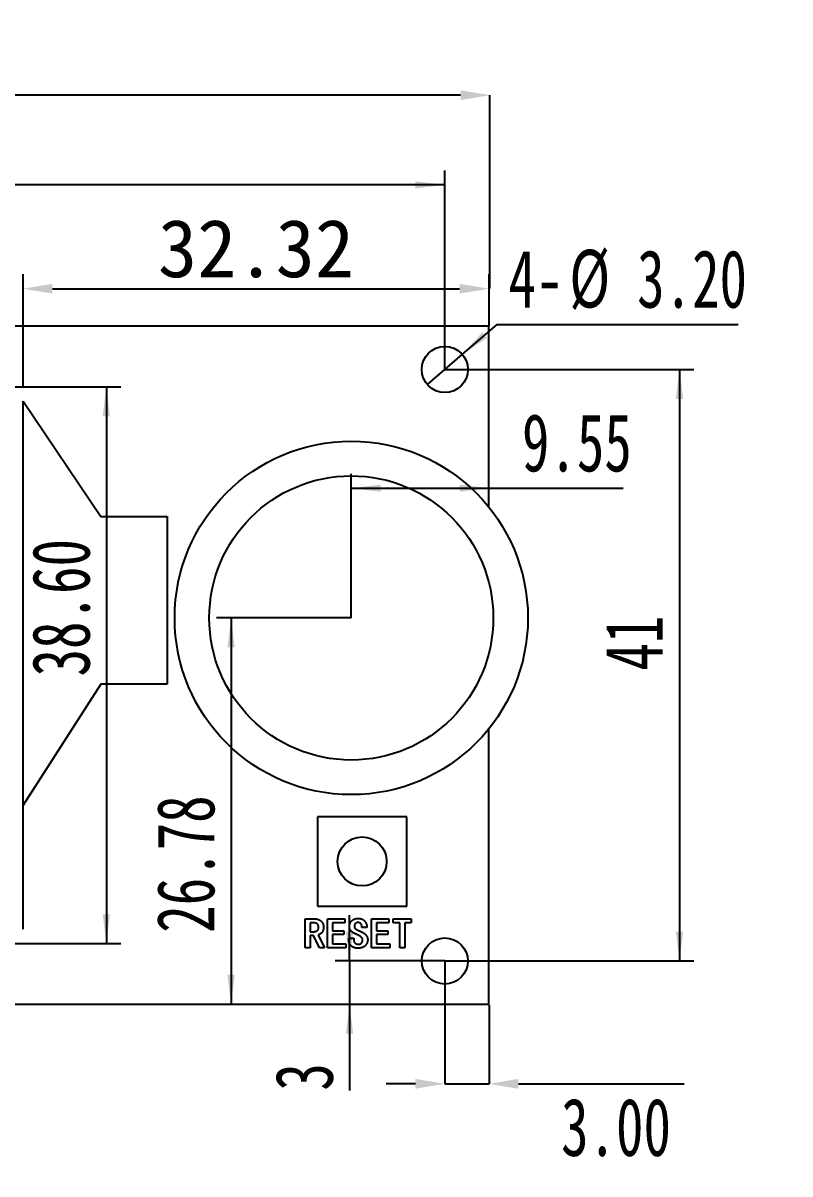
# Model space of a CAD drawing. Header units: millimetres. Extents: x 0 to 1189, y 0 to 841.
# Drawn here: x 501.7 to 608.1, y 310.7 to 470.3 of the extents above; entities that cross this region are included whole.
import ezdxf

# ---------------------------------------------------------------- set-up
doc = ezdxf.new("R2010")
doc.units = ezdxf.units.MM
doc.header["$PDSIZE"] = -1
doc.layers.add('文字层', color=3, linetype='Continuous')
doc.styles.add('SLDTEXTSTYLE5', font='TXT', dxfattribs={"width": 0.7})
doc.dimstyles.new('ISO-25', dxfattribs={"dimtxt": 2.5, "dimasz": 2.5, "dimexe": 1.25, "dimexo": 0.625, "dimtad": 1, "dimtxsty": 'Standard', "dimcen": 2.5, "dimadec": 0, "dimazin": 0, "dimtfac": 1, "dimtmove": 0, "dimatfit": 3, "dimfxl": 1, "dimarcsym": 0})
doc.dimstyles.new('SLDDIMSTYLE0', dxfattribs={"dimtxt": 8, "dimasz": 4.08, "dimexe": 0, "dimexo": 0.0625, "dimgap": 2, "dimtad": 2, "dimlfac": 0.5, "dimrnd": 1e-09, "dimzin": 4, "dimdsep": 46, "dimtxsty": 'SLDTEXTSTYLE5', "dimsah": 1, "dimcen": 0.09, "dimadec": 0, "dimazin": 1, "dimtfac": 1, "dimtofl": 0, "dimtmove": 0, "dimatfit": 3, "dimfxl": 1, "dimfrac": 2, "dimtolj": 1, "dimtzin": 12, "dimarcsym": 0})
doc.dimstyles.new('SLDDIMSTYLE2', dxfattribs={"dimtxt": 8, "dimasz": 4.08, "dimexe": 0, "dimexo": 0.0625, "dimgap": 2, "dimtad": 2, "dimlfac": 0.5, "dimrnd": 1e-09, "dimzin": 12, "dimdsep": 46, "dimtxsty": 'SLDTEXTSTYLE5', "dimsah": 1, "dimcen": 0.09, "dimadec": 0, "dimazin": 3, "dimtfac": 1, "dimtofl": 0, "dimtmove": 0, "dimatfit": 3, "dimfxl": 1, "dimfrac": 2, "dimtolj": 1, "dimtzin": 12, "dimarcsym": 0})
doc.dimstyles.new('SLDDIMSTYLE3', dxfattribs={"dimtxt": 8, "dimasz": 4.08, "dimexe": 0, "dimexo": 0.0625, "dimgap": 2, "dimtad": 2, "dimlfac": 0.5, "dimrnd": 1e-09, "dimzin": 12, "dimdsep": 46, "dimtxsty": 'SLDTEXTSTYLE5', "dimsah": 1, "dimcen": 0.09, "dimadec": 0, "dimazin": 3, "dimtfac": 1, "dimtmove": 0, "dimatfit": 0, "dimfxl": 1, "dimfrac": 2, "dimtolj": 1, "dimtzin": 12, "dimarcsym": 0})
doc.dimstyles.new('SLDDIMSTYLE4', dxfattribs={"dimtxt": 8, "dimasz": 4.08, "dimexe": 0, "dimexo": 0.0625, "dimgap": 2, "dimtad": 2, "dimlfac": 0.5, "dimrnd": 1e-09, "dimzin": 4, "dimdsep": 46, "dimtxsty": 'SLDTEXTSTYLE5', "dimblk1": 'NONE', "dimsah": 1, "dimcen": 0, "dimadec": 0, "dimazin": 1, "dimtfac": 1, "dimtmove": 0, "dimatfit": 3, "dimldrblk": 'NONE', "dimfxl": 1, "dimfrac": 2, "dimtolj": 1, "dimtzin": 12, "dimarcsym": 0})

# ---------------------------------------------------------------- blocks, each defined once
blk = doc.blocks.new('_D_11')
at = {"layer": 'Defpoints', "color": 0}
for p in [(353.27, 460.27), (353.27, 433.42), (566.47, 433.42)]:
    blk.add_point(p, dxfattribs=at)
at = {"layer": '文字层', "color": 0, "lineweight": -2}
for p, q in [((353.27, 433.48), (353.27, 460.27)), ((562.39, 460.27), (357.35, 460.27)), ((566.47, 433.48), (566.47, 460.27))]:
    blk.add_line(p, q, dxfattribs=at)
at = {"layer": '文字层', "color": 0}
for points in [[(357.35, 460.95), (357.35, 459.59), (353.27, 460.27)], [(562.39, 460.95), (562.39, 459.59), (566.47, 460.27)]]:
    blk.add_solid(points, dxfattribs=at)
at = {"layer": '文字层', "color": 0, "insert": (463.73, 470.27), "char_height": 8, "attachment_point": 2, "style": 'SLDTEXTSTYLE5'}
blk.add_mtext('\\A1;106.60', dxfattribs=at)
blk = doc.blocks.new('_D_13')
at = {"layer": '文字层', "transparency": 16777216}
for p, q in [((374.22, 422.24), (374.22, 449.84)), ((560.22, 422.24), (560.22, 449.84)), ((560.22, 447.84), (374.22, 447.84))]:
    blk.add_line(p, q, dxfattribs=at)
for points in [[(374.22, 447.84), (378.3, 447.33), (378.3, 448.34)], [(560.22, 447.84), (556.14, 448.34), (556.14, 447.33)]]:
    blk.add_solid(points, dxfattribs=at)
at = {"layer": '文字层', "transparency": 16777216, "insert": (461.12, 458.15), "char_height": 8, "attachment_point": 1, "style": 'SLDTEXTSTYLE5'}
blk.add_mtext('93', dxfattribs=at)
blk = doc.blocks.new('_D_14')
at = {"layer": '文字层', "transparency": 16777216}
for p, q in [((560.22, 422.24), (594.76, 422.24)), ((592.76, 422.24), (592.76, 340.24)), ((560.22, 340.24), (594.76, 340.24))]:
    blk.add_line(p, q, dxfattribs=at)
for points in [[(592.76, 422.24), (592.25, 418.16), (593.27, 418.16)], [(592.76, 340.24), (593.27, 344.32), (592.25, 344.32)]]:
    blk.add_solid(points, dxfattribs=at)
at = {"layer": '文字层', "transparency": 16777216, "insert": (582.45, 380.5), "char_height": 8, "attachment_point": 1, "rotation": 90, "style": 'SLDTEXTSTYLE5'}
blk.add_mtext('41', dxfattribs=at)
blk = doc.blocks.new('_D_15')
at = {"layer": '文字层', "transparency": 16777216}
for p, q in [((547.24, 387.8), (547.24, 407.79)), ((547.24, 405.79), (566.34, 405.79)), ((566.34, 405.79), (584.93, 405.79))]:
    blk.add_line(p, q, dxfattribs=at)
for points in [[(547.24, 405.79), (551.32, 405.28), (551.32, 406.3)], [(566.34, 405.79), (562.26, 406.3), (562.26, 405.28)]]:
    blk.add_solid(points, dxfattribs=at)
at = {"layer": '文字层', "transparency": 16777216, "insert": (570.91, 416.11), "char_height": 8, "attachment_point": 1, "style": 'SLDTEXTSTYLE5'}
blk.add_mtext('9.55', dxfattribs=at)
blk = doc.blocks.new('_D_16')
at = {"layer": '文字层', "transparency": 16777216}
for p, q in [((547.24, 387.8), (528.56, 387.8)), ((530.56, 387.8), (530.56, 334.24))]:
    blk.add_line(p, q, dxfattribs=at)
for points in [[(530.56, 387.8), (530.05, 383.72), (531.07, 383.72)], [(530.56, 334.24), (531.07, 338.32), (530.05, 338.32)]]:
    blk.add_solid(points, dxfattribs=at)
at = {"layer": '文字层', "transparency": 16777216, "insert": (520.24, 344.15), "char_height": 8, "attachment_point": 1, "rotation": 90, "style": 'SLDTEXTSTYLE5'}
blk.add_mtext('26.78', dxfattribs=at)
blk = doc.blocks.new('_D_17')
at = {"layer": '文字层', "transparency": 16777216}
for p, q in [((499.7, 419.84), (515.26, 419.84)), ((513.26, 419.84), (513.26, 342.64)), ((499.7, 342.64), (515.26, 342.64))]:
    blk.add_line(p, q, dxfattribs=at)
for points in [[(513.26, 419.84), (512.75, 415.76), (513.76, 415.76)], [(513.26, 342.64), (513.76, 346.72), (512.75, 346.72)]]:
    blk.add_solid(points, dxfattribs=at)
at = {"layer": '文字层', "transparency": 16777216, "insert": (502.94, 379.69), "char_height": 8, "attachment_point": 1, "rotation": 90, "style": 'SLDTEXTSTYLE5'}
blk.add_mtext('38.60', dxfattribs=at)
blk = doc.blocks.new('_D_19')
at = {"layer": '文字层', "transparency": 16777216}
for p, q in [((562.64, 424.33), (567.45, 428.49)), ((567.45, 428.49), (600.92, 428.49)), ((557.8, 420.14), (562.64, 424.33))]:
    blk.add_line(p, q, dxfattribs=at)
blk.add_solid([(562.64, 424.33), (566.05, 426.61), (565.39, 427.38)], dxfattribs=at)
at = {"layer": '文字层', "transparency": 16777216, "char_height": 8, "attachment_point": 1, "style": 'SLDTEXTSTYLE5'}
for s, insert in [('%%c', (577.48, 438.84)), ('4-', (569.04, 438.81)), ('3.20', (586.89, 438.81))]:
    blk.add_mtext(s, dxfattribs=dict(at, insert=insert))
blk = doc.blocks.new('_NONE')
blk = doc.blocks.new('_D_20')
at = {"layer": 'Defpoints', "color": 0}
for p in [(560.22, 340.24), (566.34, 334.24), (566.34, 323.21)]:
    blk.add_point(p, dxfattribs=at)
at = {"layer": '文字层', "color": 0, "lineweight": -2}
for p, q in [((560.22, 340.17), (560.22, 323.21)), ((566.34, 334.17), (566.34, 323.21)), ((556.14, 323.21), (552.06, 323.21)), ((560.22, 323.21), (566.34, 323.21)), ((570.42, 323.21), (593.43, 323.21))]:
    blk.add_line(p, q, dxfattribs=at)
at = {"layer": '文字层', "color": 0}
for points in [[(556.14, 323.89), (556.14, 322.53), (560.22, 323.21)], [(570.42, 323.89), (570.42, 322.53), (566.34, 323.21)]]:
    blk.add_solid(points, dxfattribs=at)
at = {"layer": '文字层', "color": 0, "insert": (583.96, 321.21), "char_height": 8, "attachment_point": 2, "style": 'SLDTEXTSTYLE5'}
blk.add_mtext('\\A1;3.00', dxfattribs=at)
blk = doc.blocks.new('_D_21')
at = {"layer": '文字层', "transparency": 16777216}
for p, q in [((546.99, 340.24), (546.99, 346.59)), ((560.22, 340.24), (544.99, 340.24)), ((546.99, 340.24), (546.99, 334.24)), ((546.99, 334.24), (546.99, 322.27))]:
    blk.add_line(p, q, dxfattribs=at)
for points in [[(546.99, 340.24), (547.5, 344.32), (546.49, 344.32)], [(546.99, 334.24), (546.49, 330.16), (547.5, 330.16)]]:
    blk.add_solid(points, dxfattribs=at)
at = {"layer": '文字层', "transparency": 16777216, "insert": (536.68, 322.27), "char_height": 8, "attachment_point": 1, "rotation": 90, "style": 'SLDTEXTSTYLE5'}
blk.add_mtext('3', dxfattribs=at)
blk = doc.blocks.new('*D27')
at = {"color": 0, "lineweight": -2}
for p, q in [((501.7, 419.84), (501.7, 435.44)), ((566.34, 428.24), (566.34, 435.44)), ((505.78, 433.44), (562.26, 433.44))]:
    blk.add_line(p, q, dxfattribs=at)
at = {"color": 0}
for points in [[(505.78, 434.12), (505.78, 432.76), (501.7, 433.44)], [(562.26, 434.12), (562.26, 432.76), (566.34, 433.44)]]:
    blk.add_solid(points, dxfattribs=at)
at = {"layer": 'Defpoints', "color": 0}
for p in [(566.34, 433.44), (566.34, 428.24), (501.7, 419.84)]:
    blk.add_point(p, dxfattribs=at)
at = {"color": 0, "insert": (534.02, 438.97), "char_height": 8, "attachment_point": 5}
blk.add_mtext('32.32', dxfattribs=at)

msp = doc.modelspace()

# ---------------------------------------------------------------- linework, layer by layer
at = {"color": 7, "linetype": 'Continuous', "lineweight": 25}
for p, q in [((566.336, 428.237), (353.136, 428.237)), ((566.336, 403.141), (566.336, 428.237)), ((501.696, 344.637), (501.696, 417.837)), ((501.696, 417.837), (512.496, 401.837)), ((512.496, 401.837), (521.696, 401.837)), ((521.696, 401.837), (521.696, 378.637)), ((512.496, 378.637), (501.696, 361.837)), ((521.696, 378.637), (512.496, 378.637)), ((566.336, 334.237), (566.336, 372.453)), ((554.936, 360.237), (542.536, 360.237)), ((542.536, 360.237), (542.536, 347.837)), ((554.936, 347.837), (554.936, 360.237)), ((542.536, 347.837), (554.936, 347.837)), ((540.836, 346.092), (542.039, 346.092)), ((540.836, 342.055), (540.836, 346.092)), ((541.53, 345.545), (541.53, 344.301)), ((541.924, 345.545), (541.53, 345.545)), ((543.954, 346.092), (546.347, 346.092)), ((543.954, 342.055), (543.954, 346.092)), ((544.648, 345.545), (544.648, 344.439)), ((546.347, 345.545), (544.648, 345.545)), ((546.347, 346.092), (546.347, 345.545)), ((549.397, 344.902), (548.702, 344.902)), ((550.053, 346.092), (552.447, 346.092)), ((550.053, 342.055), (550.053, 346.092)), ((550.748, 345.545), (550.748, 344.439)), ((552.447, 345.545), (550.748, 345.545)), ((552.447, 346.092), (552.447, 345.545)), ((553.034, 346.092), (555.565, 346.092)), ((553.034, 345.545), (553.034, 346.092)), ((553.952, 345.545), (553.034, 345.545)), ((553.952, 342.055), (553.952, 345.545)), ((554.646, 345.545), (554.646, 342.055)), ((555.565, 345.545), (554.646, 345.545)), ((555.565, 346.092), (555.565, 345.545)), ((541.53, 344.301), (542.062, 344.301)), ((541.53, 343.754), (541.53, 342.055)), ((541.981, 343.754), (541.53, 343.754)), ((542.807, 342.055), (541.981, 343.754)), ((542.632, 343.847), (543.504, 342.055)), ((544.648, 344.439), (546.21, 344.439)), ((544.648, 343.892), (544.648, 342.602)), ((546.21, 343.892), (544.648, 343.892)), ((546.21, 344.439), (546.21, 343.892)), ((546.889, 343.406), (547.583, 343.406)), ((546.889, 343.189), (546.889, 343.406)), ((547.583, 343.406), (547.583, 343.213)), ((550.748, 344.439), (552.309, 344.439)), ((550.748, 343.892), (550.748, 342.602)), ((552.309, 343.892), (550.748, 343.892)), ((552.309, 344.439), (552.309, 343.892)), ((541.53, 342.055), (540.836, 342.055)), ((543.504, 342.055), (542.807, 342.055)), ((546.462, 342.055), (543.954, 342.055)), ((544.648, 342.602), (546.462, 342.602)), ((546.462, 342.602), (546.462, 342.055)), ((552.561, 342.055), (550.053, 342.055)), ((550.748, 342.602), (552.561, 342.602)), ((552.561, 342.602), (552.561, 342.055)), ((554.646, 342.055), (553.952, 342.055)), ((367.136, 334.237), (566.336, 334.237))]:
    msp.add_line(p, q, dxfattribs=at)
for centre, radius in [((560.216, 422.237), 3.2), ((547.236, 387.797), 24.5), ((547.236, 387.797), 19.7), ((548.736, 354.037), 3.4), ((560.216, 340.237), 3.2)]:
    msp.add_circle(centre, radius, dxfattribs=at)
for points, knots in [([(542.695, 344.912), (542.694, 344.936), (542.694, 344.983), (542.685, 345.051), (542.671, 345.116), (542.652, 345.177), (542.627, 345.233), (542.595, 345.286), (542.558, 345.333), (542.517, 345.379), (542.468, 345.417), (542.412, 345.453), (542.349, 345.481), (542.278, 345.505), (542.2, 345.523), (542.114, 345.536), (542.021, 345.544), (541.957, 345.545), (541.924, 345.545)], [0, 0, 0, 0, 0.0629514, 0.1233078, 0.1806926, 0.2363082, 0.2902564, 0.3432917, 0.3957442, 0.4488282, 0.5032799, 0.5604842, 0.6205161, 0.6854752, 0.7555236, 0.8314177, 0.9128054, 1, 1, 1, 1]), ([(542.039, 346.092), (542.088, 346.091), (542.184, 346.09), (542.324, 346.075), (542.457, 346.053), (542.583, 346.022), (542.702, 345.981), (542.813, 345.932), (542.918, 345.873), (543.015, 345.806), (543.104, 345.73), (543.181, 345.642), (543.246, 345.545), (543.299, 345.437), (543.34, 345.32), (543.369, 345.193), (543.386, 345.055), (543.388, 344.961), (543.39, 344.912)], [0, 0, 0, 0, 0.0717975, 0.1409257, 0.2068288, 0.2702727, 0.3313767, 0.3912661, 0.449629, 0.5075874, 0.5644732, 0.6210396, 0.6782794, 0.736582, 0.796884, 0.8605421, 0.9281724, 1, 1, 1, 1]), ([(542.062, 344.301), (542.103, 344.303), (542.185, 344.306), (542.302, 344.331), (542.41, 344.375), (542.493, 344.423), (542.552, 344.472), (542.591, 344.516), (542.623, 344.567), (542.65, 344.624), (542.669, 344.687), (542.684, 344.756), (542.694, 344.832), (542.695, 344.885), (542.695, 344.912)], [0, 0, 0, 0, 0.1245479, 0.2428449, 0.3570855, 0.4708787, 0.5284372, 0.5859051, 0.6452656, 0.7074019, 0.772619, 0.8431874, 0.9188519, 1, 1, 1, 1]), ([(543.39, 344.912), (543.389, 344.874), (543.388, 344.8), (543.375, 344.693), (543.357, 344.591), (543.33, 344.496), (543.296, 344.406), (543.252, 344.323), (543.203, 344.245), (543.127, 344.154), (543.026, 344.054), (542.898, 343.957), (542.768, 343.885), (542.676, 343.86), (542.632, 343.847)], [0, 0, 0, 0, 0.080409, 0.1563596, 0.2293997, 0.299516, 0.3673069, 0.4328878, 0.49773, 0.5626969, 0.6859066, 0.7985495, 0.9020186, 1, 1, 1, 1]), ([(546.981, 345.004), (546.982, 345.045), (546.983, 345.126), (547, 345.244), (547.028, 345.356), (547.066, 345.462), (547.115, 345.562), (547.176, 345.656), (547.248, 345.744), (547.329, 345.825), (547.418, 345.898), (547.511, 345.962), (547.61, 346.016), (547.712, 346.06), (547.818, 346.096), (547.929, 346.119), (548.044, 346.135), (548.121, 346.137), (548.161, 346.138)], [0, 0, 0, 0, 0.0678202, 0.1324205, 0.1953998, 0.2568544, 0.317039, 0.3780241, 0.4396702, 0.5026621, 0.5659419, 0.6279784, 0.6890536, 0.7499669, 0.8108046, 0.8724288, 0.9354937, 1, 1, 1, 1]), ([(548.026, 343.904), (547.982, 343.921), (547.897, 343.954), (547.775, 344.007), (547.662, 344.062), (547.559, 344.12), (547.463, 344.179), (547.378, 344.241), (547.301, 344.304), (547.233, 344.369), (547.173, 344.437), (547.122, 344.509), (547.079, 344.583), (547.043, 344.661), (547.015, 344.742), (546.995, 344.826), (546.984, 344.914), (546.982, 344.973), (546.981, 345.004)], [0, 0, 0, 0, 0.0865962, 0.1679845, 0.2452093, 0.3184568, 0.3869261, 0.4518545, 0.5127908, 0.5704606, 0.6256102, 0.679449, 0.7324664, 0.7846903, 0.8371069, 0.8902367, 0.9445089, 1, 1, 1, 1]), ([(548.161, 345.568), (548.126, 345.566), (548.06, 345.564), (547.965, 345.54), (547.88, 345.5), (547.806, 345.445), (547.746, 345.374), (547.704, 345.286), (547.679, 345.184), (547.676, 345.111), (547.675, 345.072)], [0, 0, 0, 0, 0.1313526, 0.2528148, 0.3695107, 0.48508, 0.6014849, 0.721593, 0.853199, 1, 1, 1, 1]), ([(547.675, 345.072), (547.676, 345.04), (547.678, 344.976), (547.7, 344.886), (547.737, 344.805), (547.778, 344.743), (547.824, 344.697), (547.87, 344.661), (547.928, 344.624), (547.997, 344.584), (548.078, 344.544), (548.17, 344.501), (548.274, 344.457), (548.347, 344.427), (548.385, 344.412)], [0, 0, 0, 0, 0.0929566, 0.180702, 0.264086, 0.3474414, 0.3931014, 0.4490846, 0.5142967, 0.5906935, 0.6769579, 0.7739837, 0.8811653, 1, 1, 1, 1]), ([(548.161, 346.138), (548.214, 346.137), (548.318, 346.135), (548.468, 346.116), (548.606, 346.087), (548.732, 346.046), (548.846, 345.992), (548.948, 345.926), (549.038, 345.847), (549.115, 345.757), (549.18, 345.66), (549.239, 345.56), (549.288, 345.457), (549.327, 345.352), (549.359, 345.243), (549.381, 345.132), (549.394, 345.018), (549.396, 344.941), (549.397, 344.902)], [0, 0, 0, 0, 0.0814172, 0.1572116, 0.2279056, 0.2947159, 0.3577162, 0.4187433, 0.4782449, 0.5377883, 0.59724, 0.6554576, 0.7125903, 0.7696225, 0.8261019, 0.8832347, 0.9413453, 1, 1, 1, 1]), ([(548.702, 344.902), (548.704, 344.948), (548.708, 345.037), (548.687, 345.165), (548.646, 345.281), (548.592, 345.365), (548.541, 345.424), (548.499, 345.463), (548.451, 345.495), (548.401, 345.522), (548.346, 345.542), (548.288, 345.556), (548.226, 345.567), (548.183, 345.567), (548.161, 345.568)], [0, 0, 0, 0, 0.1414542, 0.2712472, 0.3945903, 0.5150124, 0.574561, 0.6327823, 0.6906536, 0.7487943, 0.8072568, 0.8683665, 0.9327582, 1, 1, 1, 1]), ([(548.161, 342.009), (548.112, 342.01), (548.018, 342.012), (547.88, 342.028), (547.751, 342.055), (547.628, 342.091), (547.515, 342.139), (547.41, 342.197), (547.313, 342.266), (547.225, 342.345), (547.146, 342.431), (547.078, 342.524), (547.019, 342.622), (546.971, 342.725), (546.935, 342.834), (546.907, 342.947), (546.892, 343.067), (546.89, 343.148), (546.889, 343.189)], [0, 0, 0, 0, 0.0745637, 0.1450976, 0.2126016, 0.2774325, 0.3400421, 0.4013898, 0.4618199, 0.5224499, 0.5824209, 0.6414145, 0.6993023, 0.7574495, 0.8155188, 0.8752284, 0.9365168, 1, 1, 1, 1]), ([(547.583, 343.213), (547.583, 343.186), (547.584, 343.133), (547.593, 343.056), (547.606, 342.985), (547.627, 342.92), (547.651, 342.861), (547.682, 342.806), (547.718, 342.757), (547.775, 342.702), (547.851, 342.644), (547.949, 342.593), (548.053, 342.562), (548.125, 342.558), (548.161, 342.556)], [0, 0, 0, 0, 0.0828449, 0.1608613, 0.2344556, 0.3027167, 0.3686475, 0.4313635, 0.4930251, 0.554067, 0.6710484, 0.7829341, 0.8902606, 1, 1, 1, 1]), ([(548.817, 343.167), (548.815, 343.201), (548.81, 343.27), (548.771, 343.371), (548.708, 343.468), (548.621, 343.561), (548.51, 343.651), (548.372, 343.739), (548.209, 343.826), (548.089, 343.877), (548.026, 343.904)], [0, 0, 0, 0, 0.0894226, 0.1816198, 0.2805659, 0.3906771, 0.5152471, 0.6573285, 0.8189258, 1, 1, 1, 1]), ([(549.511, 343.213), (549.511, 343.169), (549.509, 343.084), (549.491, 342.959), (549.464, 342.84), (549.424, 342.727), (549.373, 342.621), (549.311, 342.521), (549.238, 342.428), (549.154, 342.341), (549.06, 342.263), (548.956, 342.196), (548.845, 342.137), (548.725, 342.09), (548.596, 342.054), (548.458, 342.028), (548.312, 342.012), (548.212, 342.01), (548.161, 342.009)], [0, 0, 0, 0, 0.0641411, 0.1254269, 0.1851404, 0.243129, 0.3006482, 0.3576514, 0.4157238, 0.4748552, 0.534525, 0.5949165, 0.6562376, 0.719135, 0.7844327, 0.8526925, 0.9244066, 1, 1, 1, 1]), ([(548.161, 342.556), (548.188, 342.556), (548.242, 342.557), (548.319, 342.566), (548.39, 342.58), (548.456, 342.598), (548.516, 342.624), (548.57, 342.654), (548.618, 342.691), (548.674, 342.746), (548.732, 342.826), (548.782, 342.931), (548.812, 343.046), (548.816, 343.126), (548.817, 343.167)], [0, 0, 0, 0, 0.0809523, 0.1572311, 0.228388, 0.2957751, 0.3587379, 0.4193767, 0.4783169, 0.5367379, 0.6518947, 0.7642746, 0.8795447, 1, 1, 1, 1]), ([(548.385, 344.412), (548.43, 344.393), (548.517, 344.357), (548.642, 344.297), (548.759, 344.234), (548.868, 344.17), (548.968, 344.103), (549.061, 344.034), (549.146, 343.962), (549.222, 343.888), (549.29, 343.812), (549.349, 343.733), (549.4, 343.652), (549.441, 343.568), (549.472, 343.483), (549.495, 343.395), (549.509, 343.305), (549.511, 343.243), (549.511, 343.213)], [0, 0, 0, 0, 0.0830817, 0.1622612, 0.2381294, 0.3101605, 0.3794761, 0.4457245, 0.5087079, 0.5697222, 0.6280329, 0.6843639, 0.7387132, 0.7917158, 0.8434862, 0.895202, 0.9473793, 1, 1, 1, 1])]:
    msp.add_open_spline(points, degree=3, knots=knots, dxfattribs=at)

# ---------------------------------------------------------------- dimensions: what is measured, and where the dimension line sits
at = {"color": 3}
dim = msp.add_linear_dim(base=(566.336, 433.445), p1=(501.696, 419.837), p2=(566.336, 428.237), text='32.32', dimstyle='ISO-25', override={"dimtxt": 8, "dimasz": 4.08, "dimexe": 2, "dimexo": 0, "dimgap": 1.524, "dimtih": 1, "dimtoh": 1, "dimlfac": 0.5, "dimzin": 0, "dimadec": 2, "dimtzin": 0}, dxfattribs=at)
dim.commit()
dim.dimension.update_dxf_attribs({"geometry": '*D27', "text_midpoint": (534.016, 438.969)})
at = {"layer": '文字层'}
for base, p1, p2, dimstyle, picture, middle in [((353.273, 460.273), (566.473, 433.421), (353.273, 433.421), 'SLDDIMSTYLE0', '_D_11', (463.726, 460.273)), ((374.216, 447.837), (560.216, 422.237), (374.216, 422.237), 'SLDDIMSTYLE2', '_D_13', (464.623, 447.837)), ((566.336, 405.793), (547.236, 387.797), (566.336, 428.237), 'SLDDIMSTYLE2', '_D_15', (577.922, 405.793))]:
    dim = msp.add_linear_dim(base=base, p1=p1, p2=p2, dimstyle=dimstyle, dxfattribs=at)
    dim.commit()
    dim.dimension.update_dxf_attribs({"geometry": picture, "text_midpoint": middle, "dimtype": 160})
dim = msp.add_diameter_dim_2p(p1=(557.796, 420.144), p2=(562.636, 424.33), text='4-<>', dimstyle='SLDDIMSTYLE4', dxfattribs=at)
dim.commit()
dim.dimension.update_dxf_attribs({"geometry": '_D_19', "text_midpoint": (584.98, 434.466), "dimtype": 163})
for base, p1, p2, dimstyle, picture, middle in [((592.761, 340.237), (560.216, 422.237), (560.216, 340.237), 'SLDDIMSTYLE2', '_D_14', (592.761, 384.013)), ((513.255, 342.637), (499.696, 419.837), (499.696, 342.637), 'SLDDIMSTYLE0', '_D_17', (513.255, 388.449)), ((530.557, 334.237), (547.236, 387.797), (566.336, 334.237), 'SLDDIMSTYLE2', '_D_16', (530.557, 352.91)), ((546.994, 334.237), (560.216, 340.237), (566.336, 334.237), 'SLDDIMSTYLE3', '_D_21', (546.994, 324.021))]:
    dim = msp.add_linear_dim(base=base, p1=p1, p2=p2, angle=90, dimstyle=dimstyle, dxfattribs=at)
    dim.commit()
    dim.dimension.update_dxf_attribs({"geometry": picture, "text_midpoint": middle, "dimtype": 160})
dim = msp.add_linear_dim(base=(566.336, 323.21), p1=(560.216, 340.237), p2=(566.336, 334.237), text='3.00', dimstyle='SLDDIMSTYLE3', dxfattribs=at)
dim.commit()
dim.dimension.update_dxf_attribs({"geometry": '_D_20', "text_midpoint": (583.963, 323.21), "dimtype": 160})

doc.saveas('drawing.dxf')
